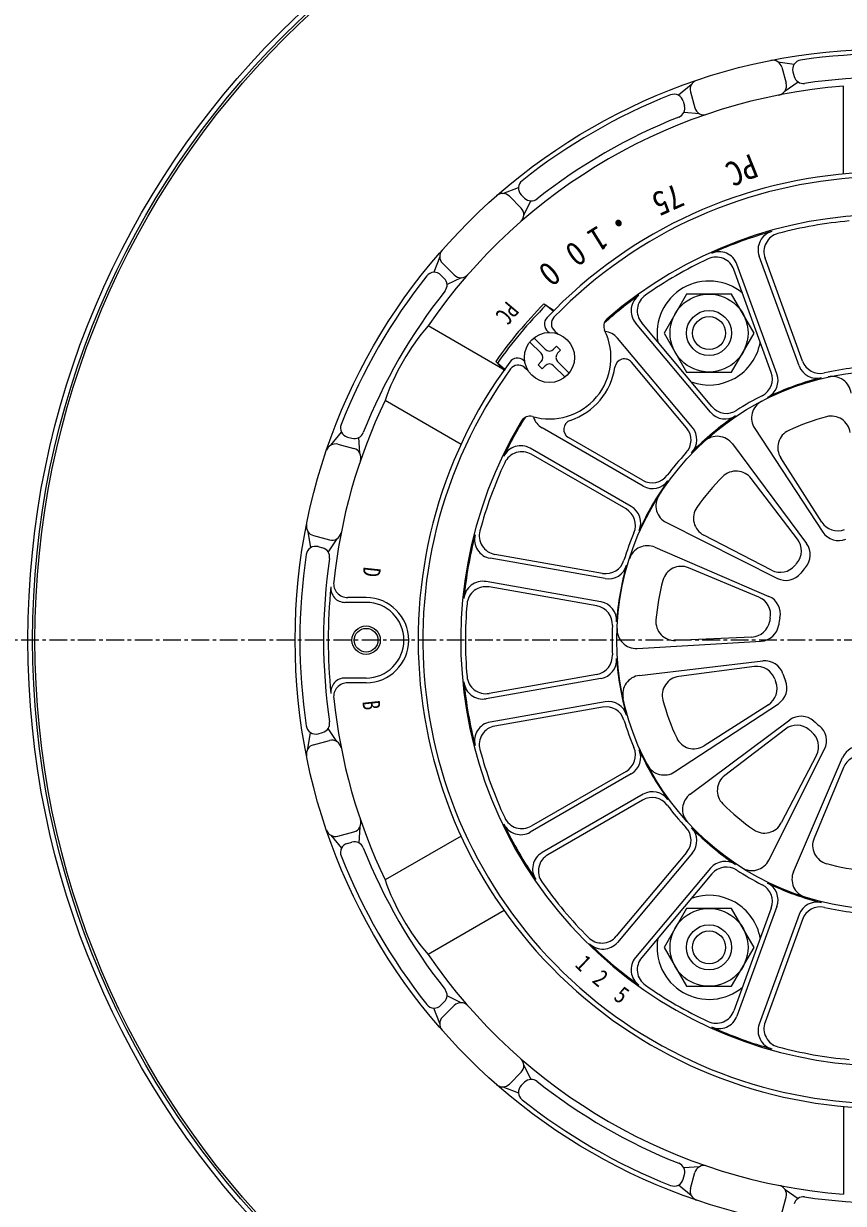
# Model space of a CAD drawing. Units: millimetres, scale not verified. Extents: x -1380 to 1380, y -955 to 955.
# Drawn here: x -632.4 to -459, y 105.9 to 355.4 of the extents above; entities that cross this region are included whole.
import ezdxf
from ezdxf.enums import TextEntityAlignment as Align

# ---------------------------------------------------------------- set-up
doc = ezdxf.new("R2010")
doc.units = ezdxf.units.MM
doc.header["$LTSCALE"] = 3
doc.linetypes.add('USER1', pattern=[2, 1.25, -0.25, 0.25, -0.25])
for name, color, linetype, lineweight in [('0-2_L-2', 7, 'Continuous', 18), ('0-3_L-1', 7, 'Continuous', 18), ('0-4_L-5', 2, 'USER1', 18), ('0-5_L-3', 7, 'Continuous', 18), ('0-A_L-1a', 3, 'Continuous', 18), ('0-B_L-1b', 150, 'Continuous', 18)]:
    doc.layers.add(name, color=color, linetype=linetype, lineweight=lineweight)
doc.styles.add('ＭＳ ゴシック', font='')
doc.styles.get('ＭＳ ゴシック').set_extended_font_data('MS Gothic')

msp = doc.modelspace()

# ---------------------------------------------------------------- linework, layer by layer
at = {"layer": '0-2_L-2'}
for radius in [180.5, 180]:
    msp.add_circle((-449.951, 225.027), radius, dxfattribs=at)
at = {"layer": '0-3_L-1'}
msp.add_circle((-449.951, 225.027), 181.5, dxfattribs=at)
at = {"layer": '0-4_L-5'}
msp.add_line((-203.126, 225.027), (-696.776, 225.027), dxfattribs=at)
at = {"layer": '0-5_L-3'}
for p, q in [((-522.925, 285.689), (-525.305, 288.069)), ((-524.456, 288.918), (-522.076, 286.538)), ((-518.824, 286.326), (-519.46, 285.689)), ((-522.076, 283.073), (-522.713, 282.437)), ((-517.929, 280.693), (-520.309, 283.073)), ((-519.46, 283.922), (-517.08, 281.542))]:
    msp.add_line(p, q, dxfattribs=at)
for points in [[(-492.211, 281.734), (-482.691, 281.734), (-477.931, 289.978), (-482.691, 298.223), (-492.211, 298.223), (-496.971, 289.978)], [(-492.211, 151.83), (-482.691, 151.83), (-477.931, 160.075), (-482.691, 168.319), (-492.211, 168.319), (-496.971, 160.075)]]:
    msp.add_lwpolyline(points, close=True, dxfattribs=at)
for points in [[(-520.309, 286.538), (-519.672, 287.174), (-518.824, 286.326)], [(-522.713, 282.437), (-523.561, 283.285), (-522.925, 283.922)]]:
    msp.add_lwpolyline(points, dxfattribs=at)
for centre, radius in [((-487.451, 289.978), 8.245), ((-487.451, 289.978), 4.76), ((-487.451, 289.978), 3.485), ((-521.193, 284.806), 5.3), ((-487.451, 160.075), 8.245), ((-487.451, 160.075), 4.76), ((-487.451, 160.075), 3.485)]:
    msp.add_circle(centre, radius, dxfattribs=at)
for centre, radius, start, end in [((-487.451, 289.978), 11, 50.02776, 189.97224), ((-487.451, 289.978), 11, 250.02776, 349.97224), ((-523.809, 284.806), 1.25, 315, 45), ((-521.192, 287.422), 1.25, 225, 315), ((-518.576, 284.806), 1.25, 135, 225), ((-521.192, 282.189), 1.25, 45, 135), ((-487.451, 160.075), 11, 10.02776, 109.97224), ((-487.451, 160.075), 11, 170.02776, 309.97224)]:
    msp.add_arc(centre, radius, start, end, dxfattribs=at)
at = {"layer": '0-A_L-1a'}
for p, q in [((-473.106, 281.335), (-481.547, 304.525)), ((-468.408, 283.046), (-476.848, 306.235)), ((-467.712, 284.057), (-475.62, 305.786)), ((-474.289, 281.663), (-482.198, 303.392)), ((-487.138, 273.234), (-503.001, 292.139)), ((-486.83, 274.422), (-501.694, 292.136)), ((-521.544, 290.322), (-521.285, 290.105)), ((-519.326, 289.766), (-520.082, 290.4)), ((-490.969, 270.02), (-506.831, 288.925)), ((-526.428, 283.976), (-526.686, 284.193)), ((-526.509, 282.74), (-525.753, 282.105)), ((-492.192, 269.923), (-503.828, 283.789)), ((-501.384, 257.608), (-522.756, 269.947)), ((-477.806, 269.82), (-463.382, 247.874)), ((-501.5, 258.83), (-517.176, 267.881)), ((-503.884, 253.278), (-525.256, 265.617)), ((-482.516, 266.522), (-466.827, 245.462)), ((-505, 252.768), (-525.026, 264.33)), ((-463.593, 249.991), (-472.292, 263.59)), ((-468.744, 246.384), (-478.547, 259.21)), ((-496.471, 249.891), (-473.006, 238.098)), ((-474.247, 239.825), (-488.581, 247.253)), ((-498.901, 244.68), (-474.784, 234.286)), ((-509.425, 238.052), (-533.729, 242.337)), ((-509.953, 239.161), (-532.725, 243.176)), ((-476.905, 234.126), (-491.808, 240.332)), ((-510.294, 233.128), (-534.597, 237.413)), ((-511.168, 232.267), (-533.941, 236.282)), ((-502.671, 223.3), (-476.453, 224.819)), ((-478.392, 225.695), (-494.518, 224.96)), ((-502.17, 217.572), (-476.086, 220.629)), ((-511.168, 217.786), (-533.941, 213.771)), ((-477.843, 219.43), (-493.853, 217.353)), ((-510.294, 216.925), (-534.597, 212.64)), ((-509.425, 212.001), (-533.729, 207.716)), ((-509.953, 210.893), (-532.725, 206.877)), ((-494.745, 197.171), (-472.799, 211.596)), ((-474.915, 211.385), (-488.514, 202.685)), ((-491.447, 192.461), (-470.386, 208.15)), ((-471.308, 206.234), (-484.134, 196.43)), ((-474.816, 178.506), (-463.022, 201.971)), ((-464.75, 200.73), (-472.177, 186.397)), ((-469.605, 176.076), (-459.21, 200.194)), ((-505, 197.285), (-525.026, 185.723)), ((-459.05, 198.073), (-465.256, 183.17)), ((-503.884, 196.775), (-525.256, 184.436)), ((-501.384, 192.445), (-522.756, 180.106)), ((-501.5, 191.223), (-521.526, 179.661)), ((-492.192, 180.13), (-507.056, 162.417)), ((-490.969, 180.033), (-506.831, 161.128)), ((-487.138, 176.819), (-503.001, 157.914)), ((-486.83, 175.631), (-501.694, 157.917)), ((-474.289, 168.391), (-482.198, 146.661)), ((-473.106, 168.718), (-481.547, 145.528)), ((-468.408, 167.008), (-476.848, 143.818)), ((-467.712, 165.996), (-475.62, 144.267))]:
    msp.add_line(p, q, dxfattribs=at)
msp.add_circle((-449.951, 225.027), 57, dxfattribs=at)
for centre, radius, start, end in [((-449.951, 225.027), 99, 323.54633, 136.45367), ((-449.951, 225.027), 98, 324.18153, 135.81847), ((-449.951, 225.027), 90, 328.96599, 131.03401), ((-449.951, 225.027), 89, 95.06209, 104.93791), ((-449.951, 225.027), 89.757, 105.65309, 114.34691), ((-473.089, 307.604), 4, 105.65309, 200), ((-471.862, 307.154), 4, 104.93791, 200), ((-485.305, 303.157), 4, 20, 114.34691), ((-449.951, 225.027), 89, 115.06209, 124.93791), ((-485.957, 302.024), 4, 20, 115.06209), ((-449.951, 225.027), 89.757, 125.65309, 131.64939), ((-499.937, 294.71), 4, 125.65309, 220), ((-498.63, 294.707), 4, 124.93791, 220), ((-520.258, 291.854), 2, 136.45367, 230), ((-518.796, 291.932), 2, 135.81847, 230), ((-507.724, 291.407), 2, 131.03401, 206.10775), ((-521.193, 284.806), 13, 253.89225, 26.10775), ((-509.896, 286.354), 4, 40, 83.21694), ((-527.972, 282.661), 2, 50, 143.54633), ((-505.36, 282.504), 2, 40, 171.72684), ((-449.951, 225.027), 99, 143.54633, 316.45367), ((-449.951, 225.027), 98, 144.18153, 315.81847), ((-527.795, 281.208), 2, 50, 144.18153), ((-521.193, 284.806), 14, 288.27316, 351.72684), ((-464.649, 284.414), 4, 200, 283.90105), ((-463.953, 285.425), 4, 200, 283.05204), ((-449.951, 225.027), 58, 96.94796, 103.05204), ((-478.048, 280.295), 4, 296.94796, 20), ((-476.865, 279.967), 4, 296.09895, 20), ((-449.951, 225.027), 57.179, 103.90105, 116.09895), ((-461.378, 276.78), 4, 6.68428, 102.45135), ((-449.951, 225.027), 58, 116.94796, 123.05204), ((-474.464, 272.017), 4, 117.54865, 213.31572), ((-449.951, 225.027), 89.757, 148.35061, 154.34691), ((-525.355, 270.395), 2, 73.89225, 148.96599), ((-520.756, 273.411), 4, 196.78306, 240), ((-449.951, 225.027), 57.179, 123.90105, 136.09895), ((-484.074, 275.805), 4, 220, 303.90105), ((-483.766, 276.993), 4, 220, 303.05204), ((-449.951, 225.027), 48.921, 105.01826, 114.98174), ((-461.591, 268.414), 4, 7.39209, 105.01826), ((-449.951, 225.027), 90, 148.96599, 311.03401), ((-516.176, 269.613), 2, 108.27316, 240), ((-495.257, 267.352), 4, 316.94796, 40), ((-494.033, 267.449), 4, 316.09895, 40), ((-485.724, 264.133), 4, 36.68428, 132.45135), ((-468.923, 265.745), 4, 114.98174, 212.60791), ((-527.256, 262.153), 4, 60, 154.34691), ((-527.026, 260.866), 4, 60, 155.06209), ((-449.951, 225.027), 58, 136.94796, 143.05204), ((-449.951, 225.027), 89, 155.06209, 164.93791), ((-499.5, 262.294), 4, 240, 323.05204), ((-449.951, 225.027), 48.921, 135.01826, 144.98174), ((-481.725, 256.781), 4, 37.39209, 135.01826), ((-449.951, 225.027), 57.179, 143.90105, 156.09895), ((-499.384, 261.072), 4, 240, 323.90105), ((-494.675, 253.465), 4, 147.54865, 243.31572), ((-507, 249.304), 4, 336.94796, 60), ((-505.884, 249.814), 4, 336.09895, 60), ((-486.74, 250.804), 4, 144.98174, 242.60791), ((-460.223, 252.146), 4, 212.60791, 290.74514), ((-449.951, 225.027), 89.757, 165.65309, 174.34691), ((-533.034, 246.277), 4, 165.65309, 260), ((-532.031, 247.115), 4, 164.93791, 260), ((-449.951, 225.027), 58, 156.94796, 163.05204), ((-460.039, 250.071), 4, 213.31572, 291.93968), ((-500.484, 241.007), 4, 66.68428, 162.45135), ((-471.922, 243.955), 4, 319.25486, 37.39209), ((-470.035, 243.072), 4, 318.06032, 36.68428), ((-509.258, 243.1), 4, 260, 343.05204), ((-508.731, 241.991), 4, 260, 343.90105), ((-449.951, 225.027), 57.179, 163.90105, 176.09895), ((-493.345, 236.639), 4, 67.39209, 165.01826), ((-472.407, 243.377), 4, 242.60791, 320.74514), ((-449.951, 225.027), 25, 139.25486, 140.74514), ((-449.951, 225.027), 23, 138.06032, 141.93968), ((-535.291, 233.474), 4, 80, 174.34691), ((-449.951, 225.027), 48.921, 165.01826, 174.98174), ((-471.21, 241.672), 4, 243.31572, 321.93968), ((-534.636, 232.343), 4, 80, 175.06209), ((-449.951, 225.027), 89, 175.06209, 184.93791), ((-511.863, 228.328), 4, 356.94796, 80), ((-510.988, 229.189), 4, 356.09895, 80), ((-478.443, 230.433), 4, 349.25486, 67.39209), ((-476.367, 230.612), 4, 348.06032, 66.68428), ((-449.951, 225.027), 25, 169.25486, 170.74514), ((-449.951, 225.027), 23, 168.06032, 171.93968), ((-449.951, 225.027), 58, 176.94796, 183.05204), ((-502.903, 227.293), 4, 177.54865, 273.31572), ((-494.7, 228.956), 4, 174.98174, 272.60791), ((-478.574, 229.691), 4, 272.60791, 350.74514), ((-476.684, 228.812), 4, 273.31572, 351.93968), ((-511.863, 221.725), 4, 280, 3.05204), ((-510.988, 220.864), 4, 280, 3.90105), ((-449.951, 225.027), 57.179, 183.90105, 196.09895), ((-475.621, 216.656), 4, 18.06032, 96.68428), ((-534.636, 217.71), 4, 184.93791, 280), ((-501.704, 213.599), 4, 96.68428, 192.45135), ((-493.338, 213.386), 4, 97.39209, 195.01826), ((-477.329, 215.463), 4, 19.25486, 97.39209), ((-449.951, 225.027), 23, 198.06032, 201.93968), ((-449.951, 225.027), 89.757, 185.65309, 194.34691), ((-535.291, 216.579), 4, 185.65309, 280), ((-477.071, 214.754), 4, 302.60791, 20.74514), ((-449.951, 225.027), 25, 199.25486, 200.74514), ((-474.996, 214.939), 4, 303.31572, 21.93968), ((-508.731, 208.062), 4, 16.09895, 100), ((-449.951, 225.027), 48.921, 195.01826, 204.98174), ((-509.258, 206.953), 4, 16.94796, 100), ((-533.034, 203.777), 4, 100, 194.34691), ((-449.951, 225.027), 58, 196.94796, 203.05204), ((-467.996, 204.943), 4, 48.06032, 126.68428), ((-449.951, 225.027), 23, 228.06032, 231.93968), ((-532.031, 202.938), 4, 100, 195.06209), ((-468.879, 203.056), 4, 49.25486, 127.39209), ((-449.951, 225.027), 25, 229.25486, 230.74514), ((-468.301, 202.571), 4, 332.60791, 50.74514), ((-466.596, 203.768), 4, 333.31572, 51.93968), ((-507, 200.749), 4, 300, 23.05204), ((-490.67, 206.055), 4, 204.98174, 302.60791), ((-455.537, 198.611), 4, 78.06032, 156.68428), ((-449.951, 225.027), 89, 195.06209, 204.93791), ((-505.884, 200.239), 4, 300, 23.90105), ((-449.951, 225.027), 57.179, 203.90105, 216.09895), ((-455.358, 196.535), 4, 79.25486, 157.39209), ((-496.942, 200.514), 4, 207.54865, 303.31572), ((-481.705, 193.252), 4, 127.39209, 225.01826), ((-499.384, 188.981), 4, 36.09895, 120), ((-489.057, 189.253), 4, 126.68428, 222.45135), ((-499.5, 187.759), 4, 36.94796, 120), ((-449.951, 225.027), 58, 216.94796, 223.05204), ((-449.951, 225.027), 48.921, 225.01826, 234.98174), ((-527.026, 189.188), 4, 204.93791, 300), ((-527.256, 187.9), 4, 205.65309, 300), ((-449.951, 225.027), 89.757, 205.65309, 214.34691), ((-495.257, 182.701), 4, 320, 43.05204), ((-494.033, 182.604), 4, 320, 43.90105), ((-449.951, 225.027), 57.179, 223.90105, 236.09895), ((-475.729, 188.237), 4, 234.98174, 332.60791), ((-461.564, 181.632), 4, 157.39209, 255.01826), ((-520.756, 176.642), 4, 120, 214.34691), ((-519.526, 176.197), 4, 120, 215.06209), ((-484.074, 174.248), 4, 56.09895, 140), ((-478.39, 180.303), 4, 237.54865, 333.31572), ((-449.951, 225.027), 48.921, 255.01826, 264.98174), ((-483.766, 173.06), 4, 56.94796, 140), ((-449.951, 225.027), 58, 236.94796, 243.05204), ((-465.931, 174.493), 4, 156.68428, 252.45135), ((-449.951, 225.027), 89, 215.06209, 224.93791), ((-478.048, 169.759), 4, 340, 63.05204), ((-476.865, 170.086), 4, 340, 63.90105), ((-449.951, 225.027), 57.179, 243.90105, 256.09895), ((-464.649, 165.64), 4, 76.09895, 160), ((-463.953, 164.628), 4, 76.94796, 160), ((-449.951, 225.027), 58, 256.94796, 263.05204), ((-510.12, 164.988), 4, 224.93791, 320), ((-509.896, 163.7), 4, 225.65309, 320), ((-449.951, 225.027), 89.757, 225.65309, 234.34691), ((-499.937, 155.343), 4, 140, 234.34691), ((-498.63, 155.346), 4, 140, 235.06209), ((-449.951, 225.027), 89, 235.06209, 244.93791), ((-485.957, 148.029), 4, 244.93791, 340), ((-485.305, 146.896), 4, 245.65309, 340), ((-449.951, 225.027), 89.757, 245.65309, 254.34691), ((-473.089, 142.45), 4, 160, 254.34691), ((-471.862, 142.899), 4, 160, 255.06209), ((-449.951, 225.027), 89, 255.06209, 264.93791)]:
    msp.add_arc(centre, radius, start, end, dxfattribs=at)
at = {"layer": '0-B_L-1b'}
for p, q in [((-472.935, 347.353), (-469.467, 346.812)), ((-472.059, 346.172), (-471.151, 342.784)), ((-469.727, 345.197), (-469.467, 344.224)), ((-491.209, 342.456), (-493.943, 340.254)), ((-471.386, 341.209), (-468.634, 343.071)), ((-459.049, 323.608), (-459.049, 342.174)), ((-491.378, 340.996), (-490.47, 337.608)), ((-492.909, 338.985), (-492.649, 338.013)), ((-489.479, 336.361), (-492.794, 336.597)), ((-531.019, 319.472), (-527.745, 320.738)), ((-529.67, 318.888), (-527.19, 316.407)), ((-527.163, 319.209), (-526.451, 318.497)), ((-526.605, 314.926), (-525.153, 317.915)), ((-544.397, 306.095), (-545.663, 302.821)), ((-543.812, 304.745), (-541.332, 302.265)), ((-544.133, 302.238), (-543.422, 301.527)), ((-539.851, 301.681), (-542.839, 300.228)), ((-522.362, 296.139), (-520.229, 294.754)), ((-520.404, 294.578), (-521.933, 295.861)), ((-530.519, 282.047), (-546.855, 291.479)), ((-532.557, 283.989), (-530.823, 282.129)), ((-530.679, 282.332), (-532.209, 283.615)), ((-539.874, 266.438), (-555.952, 275.721)), ((-567.381, 266.285), (-565.179, 269.018)), ((-563.91, 267.985), (-562.937, 267.724)), ((-561.285, 264.555), (-561.522, 267.869)), ((-565.92, 266.453), (-562.532, 265.545)), ((-572.277, 248.011), (-571.737, 244.543)), ((-571.097, 247.135), (-567.708, 246.227)), ((-570.121, 244.803), (-569.149, 244.542)), ((-566.133, 246.461), (-567.995, 243.709)), ((-559.951, 233.027), (-564.424, 233.027)), ((-559.951, 234.027), (-563.82, 234.027)), ((-559.951, 217.027), (-564.424, 217.027)), ((-559.951, 216.027), (-563.82, 216.027)), ((-572.277, 202.042), (-571.737, 205.51)), ((-570.121, 205.25), (-569.149, 205.511)), ((-566.133, 203.592), (-567.995, 206.344)), ((-571.097, 202.918), (-567.708, 203.826)), ((-561.285, 185.498), (-561.522, 182.184)), ((-567.381, 183.768), (-565.179, 181.035)), ((-565.92, 183.6), (-562.532, 184.508)), ((-563.91, 182.068), (-562.937, 182.329)), ((-539.874, 183.615), (-555.952, 174.332)), ((-530.776, 167.857), (-546.855, 158.574)), ((-539.851, 148.373), (-542.839, 149.825)), ((-544.397, 143.959), (-545.663, 147.232)), ((-544.133, 147.815), (-543.422, 148.527)), ((-543.812, 145.308), (-541.332, 147.788)), ((-526.605, 135.127), (-525.153, 132.138)), ((-529.67, 131.166), (-527.19, 133.646)), ((-531.019, 130.581), (-527.745, 129.315)), ((-527.163, 130.844), (-526.451, 131.556)), ((-459.049, 126.445), (-459.049, 107.879)), ((-489.479, 113.692), (-492.794, 113.456)), ((-491.378, 109.057), (-490.47, 112.446)), ((-491.209, 107.597), (-493.943, 109.799)), ((-492.909, 111.068), (-492.649, 112.04)), ((-471.386, 108.844), (-468.634, 106.982)), ((-472.059, 103.881), (-471.151, 107.269))]:
    msp.add_line(p, q, dxfattribs=at)
for centre, radius in [((-449.951, 225.027), 125), ((-559.951, 225.027), 3), ((-559.951, 225.027), 2.5)]:
    msp.add_circle(centre, radius, dxfattribs=at)
for centre, radius, start, end in [((-473.991, 345.654), 2, 15, 101.27081), ((-467.795, 345.714), 2, 98.41056, 195), ((-449.951, 225.027), 124, 81.58944, 98.41056), ((-449.951, 225.027), 117.5, 94.44064, 145.55936), ((-489.446, 341.513), 2, 108.72919, 195), ((-473.083, 342.266), 2, 281.16143, 15), ((-467.535, 344.742), 2, 195, 278.35586), ((-449.951, 225.027), 119, 81.64414, 98.35586), ((-449.951, 225.027), 124, 111.58944, 128.41056), ((-494.841, 338.468), 2, 15, 111.58944), ((-494.581, 337.495), 2, 291.64414, 15), ((-488.538, 338.125), 2, 195, 288.83857), ((-449.951, 225.027), 119, 111.64414, 128.35586), ((-525.749, 320.623), 2, 128.41056, 225), ((-531.084, 317.473), 2, 45, 131.27081), ((-525.037, 319.911), 2, 225, 308.35586), ((-528.604, 314.993), 2, 311.16143, 45), ((-542.398, 306.16), 2, 138.72919, 225), ((-449.951, 225.027), 124, 141.58944, 158.41056), ((-545.548, 300.824), 2, 45, 141.58944), ((-539.918, 303.679), 2, 225, 318.83857), ((-544.836, 300.112), 2, 321.64414, 45), ((-449.951, 225.027), 119, 141.64414, 158.35586), ((-451.135, 226.02), 99.949, 135.44918, 144.55082), ((-451.135, 226.02), 99.449, 135.39026, 144.60974), ((-509.744, 259.548), 48.957, 139.29051, 160.70949), ((-449.951, 225.027), 117.5, 154.44064, 173.98415), ((-563.392, 269.917), 2, 158.41056, 255), ((-562.42, 269.656), 2, 255, 338.35586), ((-566.438, 264.521), 2, 75, 161.27081), ((-563.05, 263.613), 2, 341.16143, 75), ((-570.579, 249.066), 2, 168.72919, 255), ((-567.191, 248.159), 2, 255, 348.83857), ((-570.639, 242.871), 2, 75, 171.58944), ((-569.667, 242.61), 2, 351.64414, 75), ((-449.951, 225.027), 124, 171.58944, 188.41056), ((-449.951, 225.027), 119, 171.64414, 188.35586), ((-563.82, 237.027), 3, 173.98415, 270), ((-449.951, 225.027), 118, 174.51114, 185.48886), ((-564.424, 236.027), 3, 174.51114, 270), ((-559.951, 225.027), 9, 270, 90), ((-559.951, 225.027), 8, 270, 90), ((-564.424, 214.027), 3, 90, 185.48886), ((-563.82, 213.027), 3, 90, 186.01585), ((-449.951, 225.027), 117.5, 186.01585, 205.55936), ((-569.667, 207.443), 2, 285, 8.35586), ((-570.639, 207.182), 2, 188.41056, 285), ((-570.579, 200.987), 2, 105, 191.27081), ((-567.191, 201.894), 2, 11.16143, 105), ((-566.438, 185.532), 2, 198.72919, 285), ((-563.05, 186.44), 2, 285, 18.83857), ((-562.42, 180.397), 2, 21.64414, 105), ((-563.392, 180.136), 2, 105, 201.58944), ((-449.951, 225.027), 119, 201.64414, 218.35586), ((-449.951, 225.027), 124, 201.58944, 218.41056), ((-509.744, 190.505), 48.957, 199.29051, 220.70949), ((-449.951, 225.027), 117.5, 214.44064, 265.55936), ((-544.836, 149.941), 2, 315, 38.35586), ((-545.548, 149.229), 2, 218.41056, 315), ((-539.918, 146.374), 2, 41.16143, 135), ((-542.398, 143.893), 2, 135, 221.27081), ((-528.604, 135.06), 2, 315, 48.83857), ((-531.084, 132.58), 2, 228.72919, 315), ((-525.749, 129.43), 2, 135, 231.58944), ((-525.037, 130.142), 2, 51.64414, 135), ((-449.951, 225.027), 119, 231.64414, 248.35586), ((-449.951, 225.027), 124, 231.58944, 248.41056), ((-494.581, 112.558), 2, 345, 68.35586), ((-488.538, 111.928), 2, 71.16143, 165), ((-494.841, 111.586), 2, 248.41056, 345), ((-489.446, 108.54), 2, 165, 251.27081), ((-473.083, 107.787), 2, 345, 78.83857), ((-467.535, 105.311), 2, 81.64414, 165), ((-449.951, 225.027), 119, 261.64414, 278.35586)]:
    msp.add_arc(centre, radius, start, end, dxfattribs=at)

# ---------------------------------------------------------------- texts
at = {"layer": '0-A_L-1a', "color": 7, "style": 'ＭＳ ゴシック', "width": 0.85}
for s, rotation, p in [('1', 316.5, (-516.744, 155.376)), ('2', 320, (-513.065, 152.014)), ('5', 323.5, (-508.49, 148.297))]:
    msp.add_text(s, height=3.666, rotation=rotation, dxfattribs=at).set_placement(p, align=Align.BOTTOM_LEFT)
at = {"layer": '0-B_L-1b', "color": 7, "style": 'ＭＳ ゴシック'}
for s, height, rotation, width, p in [('PC', 5.132, 201.977, 0.9, (-479.153, 329.409)), ('75', 5.132, 204.178, 0.9, (-494.951, 323.111)), ('1', 5.132, 211.772, 0.9, (-511.724, 314.14)), ('・', 5.132, 211.772, 0.9, (-506.123, 318.471)), ('0', 5.132, 215.772, 0.9, (-516.692, 310.937)), ('0', 5.132, 219.772, 0.9, (-522.52, 306.607)), ('PC', 3.666, 229.91, 0.8, (-531.056, 297.599)), ('D', 3.666, 264, 0.8, (-561.558, 240.725)), ('B', 3.666, 276, 0.8, (-561.837, 211.98))]:
    msp.add_text(s, height=height, rotation=rotation, dxfattribs=dict(at, width=width)).set_placement(p, align=Align.BOTTOM_LEFT)

doc.saveas('drawing.dxf')
